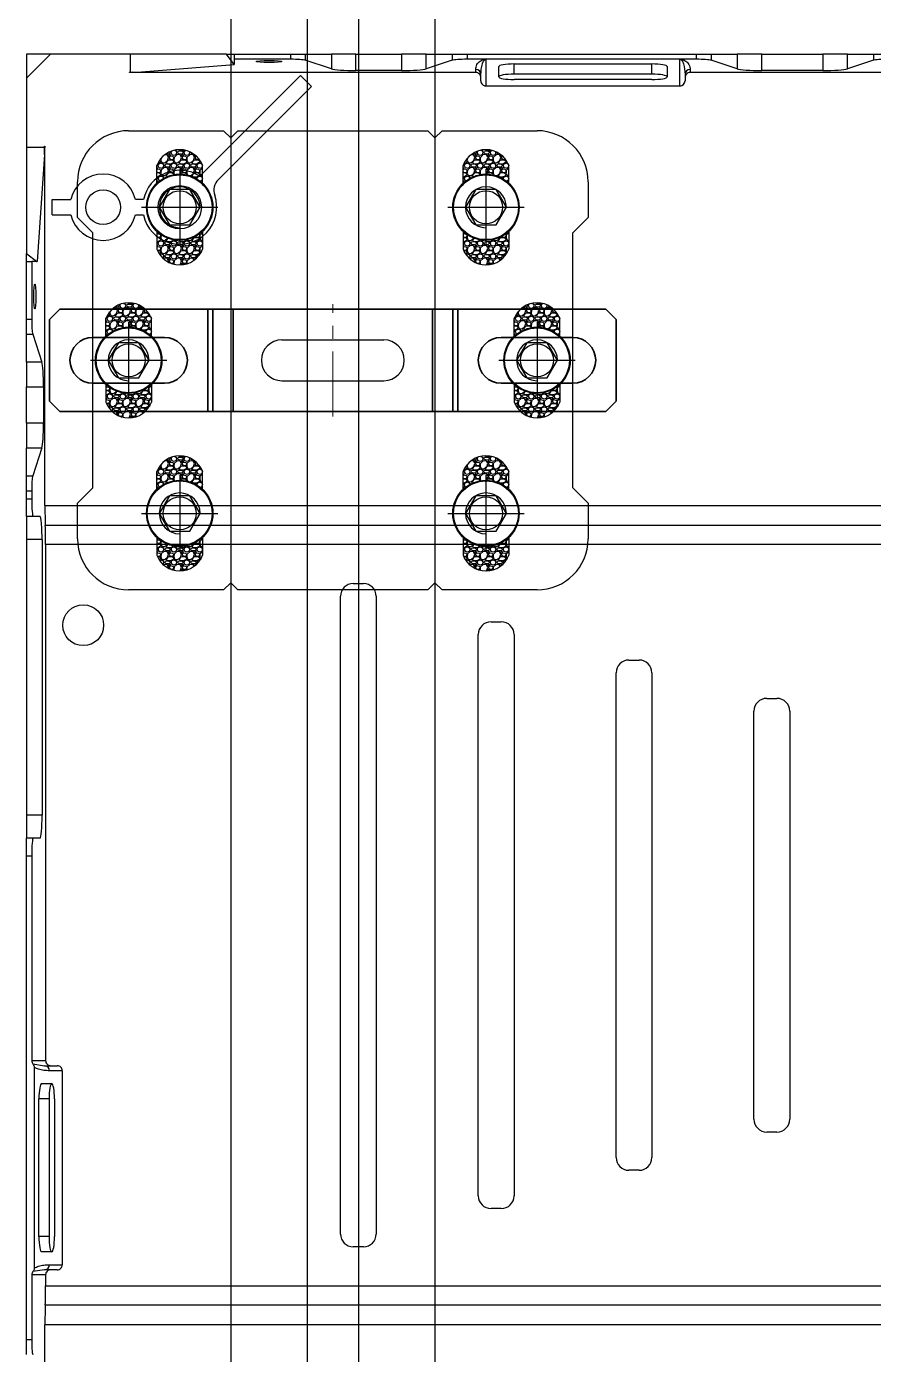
# Model space of a CAD drawing. Header units: millimetres. Extents: x 5415 to 11208, y 1449 to 3485.
# Drawn here: x 8500.4 to 8666.3, y 2812.9 to 3073.1 of the extents above; entities that cross this region are included whole.
import ezdxf

# ---------------------------------------------------------------- set-up
doc = ezdxf.new("R2010")
doc.units = ezdxf.units.MM
doc.linetypes.add('CENTER', pattern=[50.8, 31.75, -6.35, 6.35, -6.35])
doc.linetypes.add('CENTERX2', pattern=[20.32, 12.7, -2.54, 2.54, -2.54])
doc.layers.add('CENTERLINE', color=1, linetype='CENTER')
pattern_1 = [(228.0127875, (-8098.26181, -2486.24897), (-20.3200000016, -22.8599999986), [0.34172144, -33.83048364]), (184.969741, (-8098.49041, -2486.50297), (30.479999988, 2.5400001447), [0.5864047, -58.0540489]), (132.510447, (-8099.07461, -2486.55377), (25.4000000107, -27.9399999902), [0.4134815, -40.9347228]), (267.273689, (-8100.06521, -2487.18877), (2.5400000053, 50.7999999997), [0.5340045, -52.8664374]), (292.8336542, (-8100.09061, -2487.72217), (-12.700000001, 30.4799999996), [0.5236337, -51.83980775]), (357.273689, (-8099.88741, -2488.20477), (-50.7999999997, 2.5400000053), [0.5340045, -52.8664374]), (37.6942405, (-8099.35401, -2488.23017), (-33.0199999985, -25.4000000019), [0.70619366, -69.9131153]), (72.2553284, (-8098.79521, -2487.79837), (17.7800000048, 55.8799999985), [0.6667195, -66.0052566]), (121.4295656, (-8098.59201, -2487.16337), (-20.3200000029, 33.0199999982), [0.535813, -53.0455457]), (175.2363583, (-8098.87141, -2486.70617), (27.9399999996, -2.5400000044), [0.6117133, -29.97393695]), (222.3974378, (-8099.48101, -2486.65537), (-30.479999999, -27.9400000011), [0.7910779, -78.3167725]), (138.8140748, (-8097.55061, -2487.21417), (-17.779999999, 15.240000001), [0.27000454, -26.7305658]), (171.4692344, (-8097.75381, -2487.03637), (33.0200000009, -5.0799999942), [0.513682, -50.854639]), (225, (-8098.2618, -2486.9602), (-4e-16, -2.54), [0.35920934, -3.2328931]), (203.1985905, (-8098.4396, -2486.65537), (12.7, 5.079999999), [0.1934413, -19.1506224]), (291.8014095, (-8098.6174, -2486.73157), (-2.54, 7.62), [0.2735656, -13.404753]), (30.9637565, (-8098.5158, -2486.98557), (7.62, 5.08), [0.44431966, -14.36629815]), (161.565051, (-8098.1348, -2486.757), (5.08, -2.54), [0.32128714, -7.7108981]), (16.3895403, (-8100.09061, -2486.73157), (25.4, 7.62), [0.450088, -44.5588267]), (70.346176, (-8099.65881, -2486.60457), (-10.160000001, -27.9399999997), [0.37759894, -37.3822157]), (293.1985905, (-8098.1348, -2486.24897), (-5.079999999, 12.7), [0.3868801, -18.9571836]), (343.6104597, (-8097.98241, -2486.60457), (-25.4000000005, 7.6199999982), [0.450088, -44.5588267]), (339.4439548, (-8100.0906, -2488.30637), (-12.7, 5.08), [0.4340352, -21.2677343]), (294.7751406, (-8099.68421, -2488.45877), (-12.700000015, 27.939999993), [0.3636721, -36.0035934]), (66.8014095, (-8098.1094, -2488.78897), (5.079999999, 12.7), [0.3868801, -18.9571836]), (17.3540246, (-8097.95701, -2488.43337), (-33.0199999993, -10.160000002), [0.42578274, -42.152376]), (69.4439548, (-8099.354, -2488.78897), (-5.08, -12.7), [0.2170176, -21.4847519]), (101.3099325, (-8098.2618, -2488.78897), (-2.54, 10.16), [0.1295146, -12.821995]), (165.9637565, (-8098.2872, -2488.662), (7.62, -2.54), [0.5236337, -9.9490546]), (186.009006, (-8098.79521, -2488.53497), (25.3999999999, 2.5400000013), [0.485267, -48.0413649]), (303.690068, (-8098.5158, -2487.2142), (-2.54, 5.08), [0.3663239, -8.79177636]), (353.1572266, (-8098.31261, -2487.51897), (43.1800000003, -5.0799999977), [0.63955676, -63.3160091]), (60.945396, (-8097.67761, -2487.59517), (-10.16, -17.78), [0.26150824, -25.8893923]), (90, (-8097.5506, -2487.3666), (-2.54, 2.54), [0.1524, -2.3876]), (120.2564372, (-8098.84601, -2488.45877), (10.1599999988, -17.7800000007), [0.35286696, -34.9339408]), (48.0127875, (-8099.02381, -2488.15397), (20.3200000017, 22.8599999985), [0.6834429, -33.4887622]), (0, (-8098.5666, -2487.646), (2.54, 2.54), [0.6604, -1.8796]), (325.3048465, (-8097.90621, -2487.64597), (25.4000000096, -17.7799999863), [0.40160956, -39.7593167]), (254.054604, (-8097.576, -2487.87457), (-2.54, -10.16), [0.3698291, -18.12165004]), (207.6459754, (-8097.67761, -2488.23017), (-48.2600000018, -25.3999999966), [0.6021451, -59.6124644]), (175.4260787, (-8098.21101, -2488.50957), (-33.02, 2.54), [0.63702946, -63.06584646])]
pattern_2 = [(228.0127875, (-8108.26181, -2516.24897), (-20.3200000016, -22.8599999986), [0.34172144, -33.83048364]), (184.969741, (-8108.49041, -2516.50297), (30.479999988, 2.5400001447), [0.5864047, -58.0540489]), (132.510447, (-8109.07461, -2516.55377), (25.4000000107, -27.9399999902), [0.4134815, -40.9347228]), (267.273689, (-8110.06521, -2517.18877), (2.5400000053, 50.7999999997), [0.5340045, -52.8664374]), (292.8336542, (-8110.09061, -2517.72217), (-12.700000001, 30.4799999996), [0.5236337, -51.83980775]), (357.273689, (-8109.88741, -2518.20477), (-50.7999999997, 2.5400000053), [0.5340045, -52.8664374]), (37.6942405, (-8109.35401, -2518.23017), (-33.0199999985, -25.4000000019), [0.70619366, -69.9131153]), (72.2553284, (-8108.79521, -2517.79837), (17.7800000048, 55.8799999985), [0.6667195, -66.0052566]), (121.4295656, (-8108.59201, -2517.16337), (-20.3200000029, 33.0199999982), [0.535813, -53.0455457]), (175.2363583, (-8108.87141, -2516.70617), (27.9399999996, -2.5400000044), [0.6117133, -29.97393695]), (222.3974378, (-8109.48101, -2516.65537), (-30.479999999, -27.9400000011), [0.7910779, -78.3167725]), (138.8140748, (-8107.55061, -2517.21417), (-17.779999999, 15.240000001), [0.27000454, -26.7305658]), (171.4692344, (-8107.75381, -2517.03637), (33.0200000009, -5.0799999942), [0.513682, -50.854639]), (225, (-8108.2618, -2516.9602), (-4e-16, -2.54), [0.35920934, -3.2328931]), (203.1985905, (-8108.4396, -2516.65537), (12.7, 5.079999999), [0.1934413, -19.1506224]), (291.8014095, (-8108.6174, -2516.73157), (-2.54, 7.62), [0.2735656, -13.404753]), (30.9637565, (-8108.5158, -2516.98557), (7.62, 5.08), [0.44431966, -14.36629815]), (161.565051, (-8108.1348, -2516.757), (5.08, -2.54), [0.32128714, -7.7108981]), (16.3895403, (-8110.09061, -2516.73157), (25.4, 7.62), [0.450088, -44.5588267]), (70.346176, (-8109.65881, -2516.60457), (-10.160000001, -27.9399999997), [0.37759894, -37.3822157]), (293.1985905, (-8108.1348, -2516.24897), (-5.079999999, 12.7), [0.3868801, -18.9571836]), (343.6104597, (-8107.98241, -2516.60457), (-25.4000000005, 7.6199999982), [0.450088, -44.5588267]), (339.4439548, (-8110.0906, -2518.30637), (-12.7, 5.08), [0.4340352, -21.2677343]), (294.7751406, (-8109.68421, -2518.45877), (-12.700000015, 27.939999993), [0.3636721, -36.0035934]), (66.8014095, (-8108.1094, -2518.78897), (5.079999999, 12.7), [0.3868801, -18.9571836]), (17.3540246, (-8107.95701, -2518.43337), (-33.0199999993, -10.160000002), [0.42578274, -42.152376]), (69.4439548, (-8109.354, -2518.78897), (-5.08, -12.7), [0.2170176, -21.4847519]), (101.3099325, (-8108.2618, -2518.78897), (-2.54, 10.16), [0.1295146, -12.821995]), (165.9637565, (-8108.2872, -2518.662), (7.62, -2.54), [0.5236337, -9.9490546]), (186.009006, (-8108.79521, -2518.53497), (25.3999999999, 2.5400000013), [0.485267, -48.0413649]), (303.690068, (-8108.5158, -2517.2142), (-2.54, 5.08), [0.3663239, -8.79177636]), (353.1572266, (-8108.31261, -2517.51897), (43.1800000003, -5.0799999977), [0.63955676, -63.3160091]), (60.945396, (-8107.67761, -2517.59517), (-10.16, -17.78), [0.26150824, -25.8893923]), (90, (-8107.5506, -2517.3666), (-2.54, 2.54), [0.1524, -2.3876]), (120.2564372, (-8108.84601, -2518.45877), (10.1599999988, -17.7800000007), [0.35286696, -34.9339408]), (48.0127875, (-8109.02381, -2518.15397), (20.3200000017, 22.8599999985), [0.6834429, -33.4887622]), (0, (-8108.5666, -2517.646), (2.54, 2.54), [0.6604, -1.8796]), (325.3048465, (-8107.90621, -2517.64597), (25.4000000096, -17.7799999863), [0.40160956, -39.7593167]), (254.054604, (-8107.576, -2517.87457), (-2.54, -10.16), [0.3698291, -18.12165004]), (207.6459754, (-8107.67761, -2518.23017), (-48.2600000018, -25.3999999966), [0.6021451, -59.6124644]), (175.4260787, (-8108.21101, -2518.50957), (-33.02, 2.54), [0.63702946, -63.06584646])]
pattern_3 = [(228.0127875, (-8098.26181, -2546.24897), (-20.3200000016, -22.8599999986), [0.34172144, -33.83048364]), (184.969741, (-8098.49041, -2546.50297), (30.479999988, 2.5400001447), [0.5864047, -58.0540489]), (132.510447, (-8099.07461, -2546.55377), (25.4000000107, -27.9399999902), [0.4134815, -40.9347228]), (267.273689, (-8100.06521, -2547.18877), (2.5400000053, 50.7999999997), [0.5340045, -52.8664374]), (292.8336542, (-8100.09061, -2547.72217), (-12.700000001, 30.4799999996), [0.5236337, -51.83980775]), (357.273689, (-8099.88741, -2548.20477), (-50.7999999997, 2.5400000053), [0.5340045, -52.8664374]), (37.6942405, (-8099.35401, -2548.23017), (-33.0199999985, -25.4000000019), [0.70619366, -69.9131153]), (72.2553284, (-8098.79521, -2547.79837), (17.7800000048, 55.8799999985), [0.6667195, -66.0052566]), (121.4295656, (-8098.59201, -2547.16337), (-20.3200000029, 33.0199999982), [0.535813, -53.0455457]), (175.2363583, (-8098.87141, -2546.70617), (27.9399999996, -2.5400000044), [0.6117133, -29.97393695]), (222.3974378, (-8099.48101, -2546.65537), (-30.479999999, -27.9400000011), [0.7910779, -78.3167725]), (138.8140748, (-8097.55061, -2547.21417), (-17.779999999, 15.240000001), [0.27000454, -26.7305658]), (171.4692344, (-8097.75381, -2547.03637), (33.0200000009, -5.0799999942), [0.513682, -50.854639]), (225, (-8098.2618, -2546.9602), (-4e-16, -2.54), [0.35920934, -3.2328931]), (203.1985905, (-8098.4396, -2546.65537), (12.7, 5.079999999), [0.1934413, -19.1506224]), (291.8014095, (-8098.6174, -2546.73157), (-2.54, 7.62), [0.2735656, -13.404753]), (30.9637565, (-8098.5158, -2546.98557), (7.62, 5.08), [0.44431966, -14.36629815]), (161.565051, (-8098.1348, -2546.757), (5.08, -2.54), [0.32128714, -7.7108981]), (16.3895403, (-8100.09061, -2546.73157), (25.4, 7.62), [0.450088, -44.5588267]), (70.346176, (-8099.65881, -2546.60457), (-10.160000001, -27.9399999997), [0.37759894, -37.3822157]), (293.1985905, (-8098.1348, -2546.24897), (-5.079999999, 12.7), [0.3868801, -18.9571836]), (343.6104597, (-8097.98241, -2546.60457), (-25.4000000005, 7.6199999982), [0.450088, -44.5588267]), (339.4439548, (-8100.0906, -2548.30637), (-12.7, 5.08), [0.4340352, -21.2677343]), (294.7751406, (-8099.68421, -2548.45877), (-12.700000015, 27.939999993), [0.3636721, -36.0035934]), (66.8014095, (-8098.1094, -2548.78897), (5.079999999, 12.7), [0.3868801, -18.9571836]), (17.3540246, (-8097.95701, -2548.43337), (-33.0199999993, -10.160000002), [0.42578274, -42.152376]), (69.4439548, (-8099.354, -2548.78897), (-5.08, -12.7), [0.2170176, -21.4847519]), (101.3099325, (-8098.2618, -2548.78897), (-2.54, 10.16), [0.1295146, -12.821995]), (165.9637565, (-8098.2872, -2548.662), (7.62, -2.54), [0.5236337, -9.9490546]), (186.009006, (-8098.79521, -2548.53497), (25.3999999999, 2.5400000013), [0.485267, -48.0413649]), (303.690068, (-8098.5158, -2547.2142), (-2.54, 5.08), [0.3663239, -8.79177636]), (353.1572266, (-8098.31261, -2547.51897), (43.1800000003, -5.0799999977), [0.63955676, -63.3160091]), (60.945396, (-8097.67761, -2547.59517), (-10.16, -17.78), [0.26150824, -25.8893923]), (90, (-8097.5506, -2547.3666), (-2.54, 2.54), [0.1524, -2.3876]), (120.2564372, (-8098.84601, -2548.45877), (10.1599999988, -17.7800000007), [0.35286696, -34.9339408]), (48.0127875, (-8099.02381, -2548.15397), (20.3200000017, 22.8599999985), [0.6834429, -33.4887622]), (0, (-8098.5666, -2547.646), (2.54, 2.54), [0.6604, -1.8796]), (325.3048465, (-8097.90621, -2547.64597), (25.4000000096, -17.7799999863), [0.40160956, -39.7593167]), (254.054604, (-8097.576, -2547.87457), (-2.54, -10.16), [0.3698291, -18.12165004]), (207.6459754, (-8097.67761, -2548.23017), (-48.2600000018, -25.3999999966), [0.6021451, -59.6124644]), (175.4260787, (-8098.21101, -2548.50957), (-33.02, 2.54), [0.63702946, -63.06584646])]
pattern_4 = [(228.0127875, (-8038.26181, -2546.24897), (-20.3200000016, -22.8599999986), [0.34172144, -33.83048364]), (184.969741, (-8038.49041, -2546.50297), (30.479999988, 2.5400001447), [0.5864047, -58.0540489]), (132.510447, (-8039.07461, -2546.55377), (25.4000000107, -27.9399999902), [0.4134815, -40.9347228]), (267.273689, (-8040.06521, -2547.18877), (2.5400000053, 50.7999999997), [0.5340045, -52.8664374]), (292.8336542, (-8040.09061, -2547.72217), (-12.700000001, 30.4799999996), [0.5236337, -51.83980775]), (357.273689, (-8039.88741, -2548.20477), (-50.7999999997, 2.5400000053), [0.5340045, -52.8664374]), (37.6942405, (-8039.35401, -2548.23017), (-33.0199999985, -25.4000000019), [0.70619366, -69.9131153]), (72.2553284, (-8038.79521, -2547.79837), (17.7800000048, 55.8799999985), [0.6667195, -66.0052566]), (121.4295656, (-8038.59201, -2547.16337), (-20.3200000029, 33.0199999982), [0.535813, -53.0455457]), (175.2363583, (-8038.87141, -2546.70617), (27.9399999996, -2.5400000044), [0.6117133, -29.97393695]), (222.3974378, (-8039.48101, -2546.65537), (-30.479999999, -27.9400000011), [0.7910779, -78.3167725]), (138.8140748, (-8037.55061, -2547.21417), (-17.779999999, 15.240000001), [0.27000454, -26.7305658]), (171.4692344, (-8037.75381, -2547.03637), (33.0200000009, -5.0799999942), [0.513682, -50.854639]), (225, (-8038.2618, -2546.9602), (-4e-16, -2.54), [0.35920934, -3.2328931]), (203.1985905, (-8038.4396, -2546.65537), (12.7, 5.079999999), [0.1934413, -19.1506224]), (291.8014095, (-8038.6174, -2546.73157), (-2.54, 7.62), [0.2735656, -13.404753]), (30.9637565, (-8038.5158, -2546.98557), (7.62, 5.08), [0.44431966, -14.36629815]), (161.565051, (-8038.1348, -2546.757), (5.08, -2.54), [0.32128714, -7.7108981]), (16.3895403, (-8040.09061, -2546.73157), (25.4, 7.62), [0.450088, -44.5588267]), (70.346176, (-8039.65881, -2546.60457), (-10.160000001, -27.9399999997), [0.37759894, -37.3822157]), (293.1985905, (-8038.1348, -2546.24897), (-5.079999999, 12.7), [0.3868801, -18.9571836]), (343.6104597, (-8037.98241, -2546.60457), (-25.4000000005, 7.6199999982), [0.450088, -44.5588267]), (339.4439548, (-8040.0906, -2548.30637), (-12.7, 5.08), [0.4340352, -21.2677343]), (294.7751406, (-8039.68421, -2548.45877), (-12.700000015, 27.939999993), [0.3636721, -36.0035934]), (66.8014095, (-8038.1094, -2548.78897), (5.079999999, 12.7), [0.3868801, -18.9571836]), (17.3540246, (-8037.95701, -2548.43337), (-33.0199999993, -10.160000002), [0.42578274, -42.152376]), (69.4439548, (-8039.354, -2548.78897), (-5.08, -12.7), [0.2170176, -21.4847519]), (101.3099325, (-8038.2618, -2548.78897), (-2.54, 10.16), [0.1295146, -12.821995]), (165.9637565, (-8038.2872, -2548.662), (7.62, -2.54), [0.5236337, -9.9490546]), (186.009006, (-8038.79521, -2548.53497), (25.3999999999, 2.5400000013), [0.485267, -48.0413649]), (303.690068, (-8038.5158, -2547.2142), (-2.54, 5.08), [0.3663239, -8.79177636]), (353.1572266, (-8038.31261, -2547.51897), (43.1800000003, -5.0799999977), [0.63955676, -63.3160091]), (60.945396, (-8037.67761, -2547.59517), (-10.16, -17.78), [0.26150824, -25.8893923]), (90, (-8037.5506, -2547.3666), (-2.54, 2.54), [0.1524, -2.3876]), (120.2564372, (-8038.84601, -2548.45877), (10.1599999988, -17.7800000007), [0.35286696, -34.9339408]), (48.0127875, (-8039.02381, -2548.15397), (20.3200000017, 22.8599999985), [0.6834429, -33.4887622]), (0, (-8038.5666, -2547.646), (2.54, 2.54), [0.6604, -1.8796]), (325.3048465, (-8037.90621, -2547.64597), (25.4000000096, -17.7799999863), [0.40160956, -39.7593167]), (254.054604, (-8037.576, -2547.87457), (-2.54, -10.16), [0.3698291, -18.12165004]), (207.6459754, (-8037.67761, -2548.23017), (-48.2600000018, -25.3999999966), [0.6021451, -59.6124644]), (175.4260787, (-8038.21101, -2548.50957), (-33.02, 2.54), [0.63702946, -63.06584646])]
pattern_5 = [(228.0127875, (-8028.26181, -2516.24897), (-20.3200000016, -22.8599999986), [0.34172144, -33.83048364]), (184.969741, (-8028.49041, -2516.50297), (30.479999988, 2.5400001447), [0.5864047, -58.0540489]), (132.510447, (-8029.07461, -2516.55377), (25.4000000107, -27.9399999902), [0.4134815, -40.9347228]), (267.273689, (-8030.06521, -2517.18877), (2.5400000053, 50.7999999997), [0.5340045, -52.8664374]), (292.8336542, (-8030.09061, -2517.72217), (-12.700000001, 30.4799999996), [0.5236337, -51.83980775]), (357.273689, (-8029.88741, -2518.20477), (-50.7999999997, 2.5400000053), [0.5340045, -52.8664374]), (37.6942405, (-8029.35401, -2518.23017), (-33.0199999985, -25.4000000019), [0.70619366, -69.9131153]), (72.2553284, (-8028.79521, -2517.79837), (17.7800000048, 55.8799999985), [0.6667195, -66.0052566]), (121.4295656, (-8028.59201, -2517.16337), (-20.3200000029, 33.0199999982), [0.535813, -53.0455457]), (175.2363583, (-8028.87141, -2516.70617), (27.9399999996, -2.5400000044), [0.6117133, -29.97393695]), (222.3974378, (-8029.48101, -2516.65537), (-30.479999999, -27.9400000011), [0.7910779, -78.3167725]), (138.8140748, (-8027.55061, -2517.21417), (-17.779999999, 15.240000001), [0.27000454, -26.7305658]), (171.4692344, (-8027.75381, -2517.03637), (33.0200000009, -5.0799999942), [0.513682, -50.854639]), (225, (-8028.2618, -2516.9602), (-4e-16, -2.54), [0.35920934, -3.2328931]), (203.1985905, (-8028.4396, -2516.65537), (12.7, 5.079999999), [0.1934413, -19.1506224]), (291.8014095, (-8028.6174, -2516.73157), (-2.54, 7.62), [0.2735656, -13.404753]), (30.9637565, (-8028.5158, -2516.98557), (7.62, 5.08), [0.44431966, -14.36629815]), (161.565051, (-8028.1348, -2516.757), (5.08, -2.54), [0.32128714, -7.7108981]), (16.3895403, (-8030.09061, -2516.73157), (25.4, 7.62), [0.450088, -44.5588267]), (70.346176, (-8029.65881, -2516.60457), (-10.160000001, -27.9399999997), [0.37759894, -37.3822157]), (293.1985905, (-8028.1348, -2516.24897), (-5.079999999, 12.7), [0.3868801, -18.9571836]), (343.6104597, (-8027.98241, -2516.60457), (-25.4000000005, 7.6199999982), [0.450088, -44.5588267]), (339.4439548, (-8030.0906, -2518.30637), (-12.7, 5.08), [0.4340352, -21.2677343]), (294.7751406, (-8029.68421, -2518.45877), (-12.700000015, 27.939999993), [0.3636721, -36.0035934]), (66.8014095, (-8028.1094, -2518.78897), (5.079999999, 12.7), [0.3868801, -18.9571836]), (17.3540246, (-8027.95701, -2518.43337), (-33.0199999993, -10.160000002), [0.42578274, -42.152376]), (69.4439548, (-8029.354, -2518.78897), (-5.08, -12.7), [0.2170176, -21.4847519]), (101.3099325, (-8028.2618, -2518.78897), (-2.54, 10.16), [0.1295146, -12.821995]), (165.9637565, (-8028.2872, -2518.662), (7.62, -2.54), [0.5236337, -9.9490546]), (186.009006, (-8028.79521, -2518.53497), (25.3999999999, 2.5400000013), [0.485267, -48.0413649]), (303.690068, (-8028.5158, -2517.2142), (-2.54, 5.08), [0.3663239, -8.79177636]), (353.1572266, (-8028.31261, -2517.51897), (43.1800000003, -5.0799999977), [0.63955676, -63.3160091]), (60.945396, (-8027.67761, -2517.59517), (-10.16, -17.78), [0.26150824, -25.8893923]), (90, (-8027.5506, -2517.3666), (-2.54, 2.54), [0.1524, -2.3876]), (120.2564372, (-8028.84601, -2518.45877), (10.1599999988, -17.7800000007), [0.35286696, -34.9339408]), (48.0127875, (-8029.02381, -2518.15397), (20.3200000017, 22.8599999985), [0.6834429, -33.4887622]), (0, (-8028.5666, -2517.646), (2.54, 2.54), [0.6604, -1.8796]), (325.3048465, (-8027.90621, -2517.64597), (25.4000000096, -17.7799999863), [0.40160956, -39.7593167]), (254.054604, (-8027.576, -2517.87457), (-2.54, -10.16), [0.3698291, -18.12165004]), (207.6459754, (-8027.67761, -2518.23017), (-48.2600000018, -25.3999999966), [0.6021451, -59.6124644]), (175.4260787, (-8028.21101, -2518.50957), (-33.02, 2.54), [0.63702946, -63.06584646])]
pattern_6 = [(228.0127875, (-8038.26181, -2486.24897), (-20.3200000016, -22.8599999986), [0.34172144, -33.83048364]), (184.969741, (-8038.49041, -2486.50297), (30.479999988, 2.5400001447), [0.5864047, -58.0540489]), (132.510447, (-8039.07461, -2486.55377), (25.4000000107, -27.9399999902), [0.4134815, -40.9347228]), (267.273689, (-8040.06521, -2487.18877), (2.5400000053, 50.7999999997), [0.5340045, -52.8664374]), (292.8336542, (-8040.09061, -2487.72217), (-12.700000001, 30.4799999996), [0.5236337, -51.83980775]), (357.273689, (-8039.88741, -2488.20477), (-50.7999999997, 2.5400000053), [0.5340045, -52.8664374]), (37.6942405, (-8039.35401, -2488.23017), (-33.0199999985, -25.4000000019), [0.70619366, -69.9131153]), (72.2553284, (-8038.79521, -2487.79837), (17.7800000048, 55.8799999985), [0.6667195, -66.0052566]), (121.4295656, (-8038.59201, -2487.16337), (-20.3200000029, 33.0199999982), [0.535813, -53.0455457]), (175.2363583, (-8038.87141, -2486.70617), (27.9399999996, -2.5400000044), [0.6117133, -29.97393695]), (222.3974378, (-8039.48101, -2486.65537), (-30.479999999, -27.9400000011), [0.7910779, -78.3167725]), (138.8140748, (-8037.55061, -2487.21417), (-17.779999999, 15.240000001), [0.27000454, -26.7305658]), (171.4692344, (-8037.75381, -2487.03637), (33.0200000009, -5.0799999942), [0.513682, -50.854639]), (225, (-8038.2618, -2486.9602), (-4e-16, -2.54), [0.35920934, -3.2328931]), (203.1985905, (-8038.4396, -2486.65537), (12.7, 5.079999999), [0.1934413, -19.1506224]), (291.8014095, (-8038.6174, -2486.73157), (-2.54, 7.62), [0.2735656, -13.404753]), (30.9637565, (-8038.5158, -2486.98557), (7.62, 5.08), [0.44431966, -14.36629815]), (161.565051, (-8038.1348, -2486.757), (5.08, -2.54), [0.32128714, -7.7108981]), (16.3895403, (-8040.09061, -2486.73157), (25.4, 7.62), [0.450088, -44.5588267]), (70.346176, (-8039.65881, -2486.60457), (-10.160000001, -27.9399999997), [0.37759894, -37.3822157]), (293.1985905, (-8038.1348, -2486.24897), (-5.079999999, 12.7), [0.3868801, -18.9571836]), (343.6104597, (-8037.98241, -2486.60457), (-25.4000000005, 7.6199999982), [0.450088, -44.5588267]), (339.4439548, (-8040.0906, -2488.30637), (-12.7, 5.08), [0.4340352, -21.2677343]), (294.7751406, (-8039.68421, -2488.45877), (-12.700000015, 27.939999993), [0.3636721, -36.0035934]), (66.8014095, (-8038.1094, -2488.78897), (5.079999999, 12.7), [0.3868801, -18.9571836]), (17.3540246, (-8037.95701, -2488.43337), (-33.0199999993, -10.160000002), [0.42578274, -42.152376]), (69.4439548, (-8039.354, -2488.78897), (-5.08, -12.7), [0.2170176, -21.4847519]), (101.3099325, (-8038.2618, -2488.78897), (-2.54, 10.16), [0.1295146, -12.821995]), (165.9637565, (-8038.2872, -2488.662), (7.62, -2.54), [0.5236337, -9.9490546]), (186.009006, (-8038.79521, -2488.53497), (25.3999999999, 2.5400000013), [0.485267, -48.0413649]), (303.690068, (-8038.5158, -2487.2142), (-2.54, 5.08), [0.3663239, -8.79177636]), (353.1572266, (-8038.31261, -2487.51897), (43.1800000003, -5.0799999977), [0.63955676, -63.3160091]), (60.945396, (-8037.67761, -2487.59517), (-10.16, -17.78), [0.26150824, -25.8893923]), (90, (-8037.5506, -2487.3666), (-2.54, 2.54), [0.1524, -2.3876]), (120.2564372, (-8038.84601, -2488.45877), (10.1599999988, -17.7800000007), [0.35286696, -34.9339408]), (48.0127875, (-8039.02381, -2488.15397), (20.3200000017, 22.8599999985), [0.6834429, -33.4887622]), (0, (-8038.5666, -2487.646), (2.54, 2.54), [0.6604, -1.8796]), (325.3048465, (-8037.90621, -2487.64597), (25.4000000096, -17.7799999863), [0.40160956, -39.7593167]), (254.054604, (-8037.576, -2487.87457), (-2.54, -10.16), [0.3698291, -18.12165004]), (207.6459754, (-8037.67761, -2488.23017), (-48.2600000018, -25.3999999966), [0.6021451, -59.6124644]), (175.4260787, (-8038.21101, -2488.50957), (-33.02, 2.54), [0.63702946, -63.06584646])]

# ---------------------------------------------------------------- blocks, each defined once
blk = doc.blocks.new('A$C67882ec4')
at = {"true_color": 0x939598}
h = blk.add_hatch(dxfattribs=at)
h.set_pattern_fill('GRAVEL', color=252, scale=0.1)
h.set_pattern_definition(pattern_1)
h.paths.add_polyline_path([(24.49, 79.49), (24.49, 83.2, 0.684471), (15.51, 83.2), (15.51, 79.49, -0.414214)])
h = blk.add_hatch(dxfattribs=at)
h.set_pattern_fill('GRAVEL', color=252, scale=0.1)
h.set_pattern_definition(pattern_6)
h.paths.add_polyline_path([(84.49, 79.49), (84.49, 83.2, 0.684471), (75.51, 83.2), (75.51, 79.49, -0.414214)])
h = blk.add_hatch(dxfattribs=at)
h.set_pattern_fill('GRAVEL', color=252, scale=0.1)
h.set_pattern_definition(pattern_1)
h.paths.add_polyline_path([(24.49, 70.51), (24.49, 66.8, -0.684471), (15.51, 66.8), (15.51, 70.51, 0.414214)])
h = blk.add_hatch(dxfattribs=at)
h.set_pattern_fill('GRAVEL', color=252, scale=0.1)
h.set_pattern_definition(pattern_6)
h.paths.add_polyline_path([(84.49, 70.51), (84.49, 66.8, -0.684471), (75.51, 66.8), (75.51, 70.51, 0.414214)])
h = blk.add_hatch(dxfattribs=at)
h.set_pattern_fill('GRAVEL', color=252, scale=0.1)
h.set_pattern_definition(pattern_2)
h.paths.add_polyline_path([(14.49, 49.49), (14.49, 53.2, 0.684471), (5.51, 53.2), (5.51, 49.49, -0.414214)])
h = blk.add_hatch(dxfattribs=at)
h.set_pattern_fill('GRAVEL', color=252, scale=0.1)
h.set_pattern_definition(pattern_5)
h.paths.add_polyline_path([(94.49, 49.49), (94.49, 53.2, 0.684471), (85.51, 53.2), (85.51, 49.49, -0.414214)])
h = blk.add_hatch(dxfattribs=at)
h.set_pattern_fill('GRAVEL', color=252, scale=0.1)
h.set_pattern_definition(pattern_2)
h.paths.add_polyline_path([(14.49, 40.51), (14.49, 36.8, -0.684471), (5.51, 36.8), (5.51, 40.51, 0.414214)])
h = blk.add_hatch(dxfattribs=at)
h.set_pattern_fill('GRAVEL', color=252, scale=0.1)
h.set_pattern_definition(pattern_5)
h.paths.add_polyline_path([(94.49, 40.51), (94.49, 36.8, -0.684471), (85.51, 36.8), (85.51, 40.51, 0.414214)])
h = blk.add_hatch(dxfattribs=at)
h.set_pattern_fill('GRAVEL', color=252, scale=0.1)
h.set_pattern_definition(pattern_3)
h.paths.add_polyline_path([(24.49, 19.49), (24.49, 23.2, 0.684471), (15.51, 23.2), (15.51, 19.49, -0.414214)])
h = blk.add_hatch(dxfattribs=at)
h.set_pattern_fill('GRAVEL', color=252, scale=0.1)
h.set_pattern_definition(pattern_4)
h.paths.add_polyline_path([(84.49, 19.49), (84.49, 23.2, 0.684471), (75.51, 23.2), (75.51, 19.49, -0.414214)])
h = blk.add_hatch(dxfattribs=at)
h.set_pattern_fill('GRAVEL', color=252, scale=0.1)
h.set_pattern_definition(pattern_3)
h.paths.add_polyline_path([(24.49, 10.51), (24.49, 6.8, -0.684471), (15.51, 6.8), (15.51, 10.51, 0.414214)])
h = blk.add_hatch(dxfattribs=at)
h.set_pattern_fill('GRAVEL', color=252, scale=0.1)
h.set_pattern_definition(pattern_4)
h.paths.add_polyline_path([(84.49, 10.51), (84.49, 6.8, -0.684471), (75.51, 6.8), (75.51, 10.51, 0.414214)])
for p, q in [((10, 90), (28.59, 90)), ((28.59, 90), (30, 88.59)), ((30, 88.59), (31.41, 90)), ((31.41, 90), (68.59, 90)), ((68.59, 90), (70, 88.59)), ((70, 88.59), (71.41, 90)), ((71.37, 90), (71.37, 90)), ((71.41, 90), (90, 90)), ((0, 73), (0, 80)), ((100, 80), (100, 73)), ((3, 70), (0, 73)), ((97, 70), (100, 73)), ((3, 20), (3, 70)), ((97, 20), (97, 70)), ((40, 49), (60, 49)), ((40, 41), (60, 41)), ((3, 20), (0, 17)), ((97, 20), (100, 17)), ((0, 10), (0, 17)), ((100, 17), (100, 10)), ((28.59, 0), (10, 0)), ((30, 1.41), (28.59, 0)), ((31.41, 0), (30, 1.41)), ((68.59, 0), (31.41, 0)), ((70, 1.41), (68.59, 0)), ((71.41, 0), (70, 1.41)), ((90, 0), (71.41, 0))]:
    blk.add_line(p, q)
at = {"color": 252, "true_color": 0x939598}
for p, q in [((15.51, 79.49), (15.51, 83.2)), ((24.49, 79.49), (24.49, 83.2)), ((75.51, 79.49), (75.51, 83.2)), ((84.49, 79.49), (84.49, 83.2)), ((15.51, 70.51), (15.51, 66.8)), ((24.49, 70.51), (24.49, 66.8)), ((75.51, 70.51), (75.51, 66.8)), ((84.49, 70.51), (84.49, 66.8)), ((5.51, 49.49), (5.51, 53.2)), ((14.49, 49.49), (14.49, 53.2)), ((85.51, 49.49), (85.51, 53.2)), ((94.49, 49.49), (94.49, 53.2)), ((5.51, 40.51), (5.51, 36.8)), ((14.49, 40.51), (14.49, 36.8)), ((85.51, 40.51), (85.51, 36.8)), ((94.49, 40.51), (94.49, 36.8)), ((15.51, 19.49), (15.51, 23.2)), ((24.49, 19.49), (24.49, 23.2)), ((75.51, 19.49), (75.51, 23.2)), ((84.49, 19.49), (84.49, 23.2)), ((15.51, 10.51), (15.51, 6.8)), ((24.49, 10.51), (24.49, 6.8)), ((75.51, 10.51), (75.51, 6.8)), ((84.49, 10.51), (84.49, 6.8))]:
    blk.add_line(p, q, dxfattribs=at)
at = {"color": 1, "linetype": 'CENTER'}
for p, q in [((20, 82.5), (20, 67.5)), ((80, 82.5), (80, 67.5)), ((12.5, 75), (27.5, 75)), ((72.5, 75), (87.5, 75)), ((10, 52.5), (10, 37.5)), ((90, 52.5), (90, 37.5)), ((2.5, 45), (17.5, 45)), ((82.5, 45), (97.5, 45)), ((20, 22.5), (20, 7.5)), ((80, 22.5), (80, 7.5)), ((12.5, 15), (27.5, 15)), ((72.5, 15), (87.5, 15))]:
    blk.add_line(p, q, dxfattribs=at)
for centre, radius in [((20, 75), 6.35), ((80, 75), 6.35), ((20, 75), 3.25), ((80, 75), 3.25), ((10, 45), 6.35), ((90, 45), 6.35), ((10, 45), 3.25), ((90, 45), 3.25), ((20, 15), 6.35), ((80, 15), 6.35), ((20, 15), 3.25), ((80, 15), 3.25)]:
    blk.add_circle(centre, radius)
for centre, radius, start, end in [((10, 80), 10, 90, 180), ((90, 80), 10, 0, 90), ((40, 45), 4, 90, 270), ((60, 45), 4, 270, 90), ((10, 10), 10, 180, 270), ((90, 10), 10, 270, 0)]:
    blk.add_arc(centre, radius, start, end)
at = {"color": 252, "true_color": 0x939598}
for centre, start, end in [((20, 81.46), 21.219, 158.781), ((80, 81.46), 21.219, 158.781), ((20, 68.54), 201.219, 338.781), ((80, 68.54), 201.219, 338.781), ((10, 51.46), 21.219, 158.781), ((90, 51.46), 21.219, 158.781), ((10, 38.54), 201.219, 338.781), ((90, 38.54), 201.219, 338.781), ((20, 21.46), 21.219, 158.781), ((80, 21.46), 21.219, 158.781), ((20, 8.54), 201.219, 338.781), ((80, 8.54), 201.219, 338.781)]:
    blk.add_arc(centre, 4.82, start, end, dxfattribs=at)
at = {"color": 2}
for centre in [(20, 75), (80, 75), (10, 45), (90, 45), (20, 15), (80, 15)]:
    blk.add_arc(centre, 4, 360, 270, dxfattribs=at)
blk = doc.blocks.new('A$Cde8478a5')
at = {"color": 3, "linetype": 'Continuous', "lineweight": 35}
for p, q in [((0, 19), (2, 21)), ((2, 21), (31, 21)), ((31, 1), (31, 21)), ((31, 21), (32, 21)), ((32, 1), (32, 21)), ((32, 21), (36, 21)), ((36, 1), (36, 21)), ((36, 21), (75, 21)), ((75, 1), (75, 21)), ((75, 21), (79, 21)), ((79, 1), (79, 21)), ((79, 21), (80, 21)), ((80, 1), (80, 21)), ((80, 21), (109, 21)), ((109, 21), (111, 19)), ((0, 3), (0, 19)), ((111, 3), (111, 19)), ((22.5, 15.5), (8.5, 15.5)), ((88.5, 15.5), (102.5, 15.5)), ((8.5, 6.5), (22.5, 6.5)), ((102.5, 6.5), (88.5, 6.5)), ((2, 1), (0, 3)), ((111, 3), (109, 1)), ((2, 1), (31, 1)), ((31, 1), (32, 1)), ((32, 1), (36, 1)), ((36, 1), (75, 1)), ((75, 1), (79, 1)), ((79, 1), (80, 1)), ((80, 1), (109, 1))]:
    blk.add_line(p, q, dxfattribs=at)
for centre, start, end in [((8.5, 11), 90, 270), ((22.5, 11), 270, 90), ((88.5, 11), 90, 270), ((102.5, 11), 270, 90)]:
    blk.add_arc(centre, 4.5, start, end, dxfattribs=at)
at = {"layer": 'CENTERLINE', "color": 3, "linetype": 'CENTERX2', "lineweight": 18}
blk.add_line((55.5, 0), (55.5, 22), dxfattribs=at)
blk = doc.blocks.new('A$C17d2b8c8')
at = {"color": 30, "true_color": 0xf8991e}
blk.add_lwpolyline([(4.5, 9.96), (2.5, 6.5), (4.5, 3.04), (8.5, 3.04), (10.5, 6.5), (8.5, 9.96)], close=True, dxfattribs=at)
blk.add_circle((6.5, 6.5), 6.5, dxfattribs=at)
blk = doc.blocks.new('A$C9e253af8')
for name, p in [('A$C67882ec4', (5.5, 0)), ('A$C17d2b8c8', (19, 68.5)), ('A$C17d2b8c8', (79, 68.5)), ('A$Cde8478a5', (0, 34)), ('A$C17d2b8c8', (9, 38.5)), ('A$C17d2b8c8', (89, 38.5)), ('A$C17d2b8c8', (19, 8.5)), ('A$C17d2b8c8', (79, 8.5))]:
    blk.add_blockref(name, p)

msp = doc.modelspace()

# ---------------------------------------------------------------- linework, layer by layer
for p, q in [((8540.44341, 3171.8495), (8540.44341, 2285.73191)), ((8555.44341, 3171.8495), (8555.44341, 2285.73191)), ((8565.44341, 3171.8495), (8565.44341, 2285.73191)), ((8580.44341, 3171.8495), (8580.44341, 2285.73191))]:
    msp.add_line(p, q)
at = {"color": 7, "linetype": 'Continuous', "lineweight": 25}
for p, q in [((8505.14341, 3067.70951), (8500.44341, 3063.00951)), ((8505.14341, 3067.70951), (8500.44341, 3067.70951)), ((8500.44341, 3067.70951), (8500.44341, 3063.00951)), ((8520.78757, 3067.70951), (8505.14341, 3067.70951)), ((8520.78757, 3064.20951), (8520.78757, 3067.70951)), ((8539.58577, 3067.70951), (8520.78757, 3067.70951)), ((8539.58577, 3067.70951), (8541.09341, 3067.70951)), ((8541.09341, 3065.70951), (8539.58577, 3067.70951)), ((8541.09341, 3067.70951), (8541.09341, 3066.70951)), ((8541.09341, 3067.70951), (8552.14143, 3067.70951)), ((8541.09341, 3066.70951), (8541.09341, 3065.70951)), ((8552.14143, 3066.70951), (8541.09341, 3066.70951)), ((8552.14143, 3067.70951), (8552.14143, 3066.70951)), ((8552.14143, 3067.70951), (8555.0392, 3067.70951)), ((8555.0392, 3067.70951), (8555.0392, 3066.51498)), ((8555.0392, 3067.70951), (8560.14914, 3067.70951)), ((8560.14914, 3064.84652), (8555.0392, 3066.51498)), ((8560.14914, 3067.70951), (8560.14914, 3064.84652)), ((8564.97877, 3067.70951), (8560.14914, 3067.70951)), ((8564.97877, 3064.5223), (8564.97877, 3067.70951)), ((8564.97877, 3067.70951), (8573.90804, 3067.70951)), ((8573.90804, 3067.70951), (8573.90804, 3064.5223)), ((8578.73767, 3067.70951), (8573.90804, 3067.70951)), ((8578.73767, 3064.84652), (8578.73767, 3067.70951)), ((8578.73767, 3067.70951), (8583.84761, 3067.70951)), ((8583.84761, 3066.51498), (8578.73767, 3064.84652)), ((8583.84761, 3067.70951), (8583.84761, 3066.51498)), ((8583.84761, 3067.70951), (8586.74539, 3067.70951)), ((8586.74539, 3067.70951), (8586.74539, 3066.70951)), ((8586.74539, 3067.70951), (8631.64143, 3067.70951)), ((8590.32009, 3066.70951), (8586.74539, 3066.70951)), ((8628.56672, 3066.70951), (8590.32009, 3066.70951)), ((8590.44341, 3066.70193), (8590.44341, 3061.4726)), ((8628.44341, 3061.4726), (8628.44341, 3066.70193)), ((8631.64143, 3066.70951), (8628.56672, 3066.70951)), ((8631.64143, 3067.70951), (8631.64143, 3066.70951)), ((8631.64143, 3067.70951), (8634.5392, 3067.70951)), ((8634.5392, 3067.70951), (8634.5392, 3066.51498)), ((8634.5392, 3067.70951), (8639.64914, 3067.70951)), ((8639.64914, 3064.84652), (8634.5392, 3066.51498)), ((8639.64914, 3067.70951), (8639.64914, 3064.84652)), ((8644.47877, 3067.70951), (8639.64914, 3067.70951)), ((8644.47877, 3064.5223), (8644.47877, 3067.70951)), ((8644.47877, 3067.70951), (8656.40804, 3067.70951)), ((8656.40804, 3067.70951), (8656.40804, 3064.5223)), ((8661.23767, 3067.70951), (8656.40804, 3067.70951)), ((8661.23767, 3064.84652), (8661.23767, 3067.70951)), ((8661.23767, 3067.70951), (8666.34761, 3067.70951)), ((8666.34761, 3066.51498), (8661.23767, 3064.84652)), ((8666.34761, 3067.70951), (8666.34761, 3066.51498)), ((8666.34761, 3067.70951), (8669.24539, 3067.70951)), ((8520.78757, 3064.20951), (8520.61661, 3064.20951)), ((8520.61661, 3064.1111), (8520.61661, 3064.20951)), ((8521.26606, 3064.20951), (8520.61661, 3064.1111)), ((8588.44341, 3064.1111), (8520.61661, 3064.1111)), ((8520.78757, 3064.20951), (8522.07805, 3064.20951)), ((8522.07805, 3064.20951), (8541.09341, 3065.65965)), ((8534.39835, 3043.78577), (8554.13148, 3063.51891)), ((8541.09341, 3065.65965), (8541.09341, 3065.70951)), ((8554.13148, 3063.51891), (8556.2528, 3061.39759)), ((8573.90804, 3064.5223), (8564.97877, 3064.5223)), ((8588.44341, 3064.1111), (8588.44341, 3064.71332)), ((8589.44341, 3063.10728), (8589.44341, 3063.71712)), ((8592.94341, 3063.26686), (8592.94341, 3065.27144)), ((8595.94341, 3065.79438), (8622.94341, 3065.79438)), ((8595.94341, 3063.79438), (8595.94341, 3065.79438)), ((8622.94341, 3063.79438), (8595.94341, 3063.79438)), ((8622.94341, 3063.79438), (8622.94341, 3065.79438)), ((8625.94341, 3065.27144), (8625.94341, 3063.26686)), ((8629.44341, 3063.71712), (8629.44341, 3063.10728)), ((8630.44341, 3064.71332), (8630.44341, 3064.1111)), ((8970.94341, 3064.1111), (8630.44341, 3064.1111)), ((8656.40804, 3064.5223), (8644.47877, 3064.5223)), ((8500.44341, 3063.00951), (8500.44341, 3049.46375)), ((8538.01608, 3043.16086), (8556.2528, 3061.39759)), ((8589.44341, 3062.48803), (8589.44341, 3063.10728)), ((8628.44341, 3061.4726), (8590.44341, 3061.4726)), ((8622.94341, 3062.74393), (8595.94341, 3062.74393)), ((8629.44341, 3063.10728), (8629.44341, 3062.48803)), ((8500.44341, 3049.46375), (8503.94341, 3049.46375)), ((8500.44341, 3049.46375), (8500.44341, 3028.62885)), ((8503.94341, 3048.03992), (8502.49327, 3027.05951)), ((8504.04182, 3049.67028), (8503.94341, 3049.02084)), ((8503.94341, 3049.67028), (8504.04182, 3049.67028)), ((8503.94341, 3049.46375), (8503.94341, 3049.67028)), ((8503.94341, 3048.03992), (8503.94341, 3049.46375)), ((8504.04182, 2979.22734), (8504.04182, 3049.67028)), ((8505.44341, 3036.20951), (8505.44341, 3039.20951)), ((8505.44341, 3039.20951), (8509.11885, 3039.20951)), ((8523.35028, 3039.20951), (8521.76796, 3039.20951)), ((8505.44341, 3036.20951), (8509.11885, 3036.20951)), ((8521.76796, 3036.20951), (8523.35028, 3036.20951)), ((8500.44341, 3027.05951), (8500.44341, 3028.62885)), ((8500.44341, 3028.62885), (8502.44341, 3027.05951)), ((8500.44341, 3027.05951), (8501.44341, 3027.05951)), ((8500.44341, 3015.76149), (8500.44341, 3027.05951)), ((8501.44341, 3027.05951), (8501.44341, 3015.76149)), ((8502.44341, 3027.05951), (8501.44341, 3027.05951)), ((8502.44341, 3027.05951), (8502.49327, 3027.05951)), ((8500.44341, 3015.76149), (8501.44341, 3015.76149)), ((8500.44341, 3012.86372), (8500.44341, 3015.76149)), ((8500.44341, 3012.86372), (8501.63794, 3012.86372)), ((8500.44341, 3007.35185), (8500.44341, 3012.86372)), ((8501.63794, 3012.86372), (8503.43763, 3007.35185)), ((8503.43763, 3007.35185), (8500.44341, 3007.35185)), ((8500.44341, 3007.35185), (8500.44341, 3002.52222)), ((8500.44341, 3002.52222), (8503.76186, 3002.52222)), ((8500.44341, 2995.3968), (8500.44341, 3002.52222)), ((8503.76186, 3002.52222), (8503.76186, 2995.3968)), ((8503.76186, 2995.3968), (8500.44341, 2995.3968)), ((8500.44341, 2995.3968), (8500.44341, 2990.56717)), ((8500.44341, 2990.56717), (8503.43763, 2990.56717)), ((8500.44341, 2985.05531), (8500.44341, 2990.56717)), ((8503.43763, 2990.56717), (8501.63794, 2985.05531)), ((8500.44341, 2985.05531), (8501.63794, 2985.05531)), ((8500.44341, 2982.15753), (8500.44341, 2985.05531)), ((8500.44341, 2982.15753), (8501.44341, 2982.15753)), ((8500.44341, 2980.58451), (8500.44341, 2982.15753)), ((8500.44341, 2980.58451), (8501.44341, 2980.58451)), ((8500.44341, 2977.08451), (8500.44341, 2980.58451)), ((8501.44341, 2982.15753), (8501.44341, 2980.58451)), ((8504.04182, 2979.22734), (9096.84499, 2979.22734)), ((8503.08382, 2977.08451), (8500.44341, 2977.08451)), ((8500.44341, 2977.08451), (8500.44341, 2972.58451)), ((9096.77741, 2975.31368), (8504.10941, 2975.31368)), ((8503.47752, 2972.58451), (8500.44341, 2972.58451)), ((8500.44341, 2972.58451), (8500.44341, 2918.58451)), ((8503.47752, 2972.58451), (8503.47752, 2918.58451)), ((9096.71376, 2971.628), (8504.17305, 2971.628)), ((8504.17305, 2971.628), (8504.17305, 2870.45951)), ((8564.44341, 2963.95951), (8566.44341, 2963.95951)), ((8561.94341, 2836.45951), (8561.94341, 2961.45951)), ((8568.94341, 2961.45951), (8568.94341, 2836.45951)), ((8591.44341, 2956.45951), (8593.44341, 2956.45951)), ((8588.94341, 2843.95951), (8588.94341, 2953.95951)), ((8595.94341, 2953.95951), (8595.94341, 2843.95951)), ((8618.44341, 2948.95951), (8620.44341, 2948.95951)), ((8615.94341, 2851.45951), (8615.94341, 2946.45951)), ((8622.94341, 2946.45951), (8622.94341, 2851.45951)), ((8645.44341, 2941.45951), (8647.44341, 2941.45951)), ((8642.94341, 2858.95951), (8642.94341, 2938.95951)), ((8649.94341, 2938.95951), (8649.94341, 2858.95951)), ((8503.47752, 2918.58451), (8500.44341, 2918.58451)), ((8500.44341, 2918.58451), (8500.44341, 2914.08451)), ((8503.08382, 2914.08451), (8500.44341, 2914.08451)), ((8500.44341, 2910.58451), (8500.44341, 2914.08451)), ((8500.44341, 2910.58451), (8501.44341, 2910.58451)), ((8500.44341, 2815.76149), (8500.44341, 2910.58451)), ((8501.44341, 2910.58451), (8501.44341, 2870.45951)), ((8501.44341, 2870.45951), (8504.17305, 2870.45951)), ((8501.69052, 2869.80244), (8503.94339, 2869.45951)), ((8501.94341, 2869.13448), (8501.94341, 2829.78454)), ((8503.94339, 2869.45951), (8505.17687, 2869.45951)), ((8507.44481, 2868.45951), (8504.9282, 2868.45951)), ((8505.17687, 2869.45951), (8506.42938, 2869.45951)), ((8507.44481, 2868.45951), (8507.44481, 2830.45951)), ((8503.38148, 2865.95951), (8505.38606, 2865.95951)), ((8502.85854, 2835.95951), (8502.85854, 2862.95951)), ((8504.85854, 2862.95951), (8502.85854, 2862.95951)), ((8504.85854, 2862.95951), (8504.85854, 2835.95951)), ((8505.90899, 2862.95951), (8505.90899, 2835.95951)), ((8647.44341, 2856.45951), (8645.44341, 2856.45951)), ((8620.44341, 2848.95951), (8618.44341, 2848.95951)), ((8593.44341, 2841.45951), (8591.44341, 2841.45951)), ((8504.85854, 2835.95951), (8502.85854, 2835.95951)), ((8505.38606, 2832.95951), (8503.38148, 2832.95951)), ((8566.44341, 2833.95951), (8564.44341, 2833.95951)), ((8503.94339, 2829.45951), (8501.69052, 2829.11659)), ((8505.17687, 2829.45951), (8503.94339, 2829.45951)), ((8504.9282, 2830.45951), (8507.44481, 2830.45951)), ((8506.42938, 2829.45951), (8505.17687, 2829.45951)), ((8504.17305, 2828.45951), (8501.44341, 2828.45951)), ((8501.44341, 2828.45951), (8501.44341, 2815.76149)), ((8504.17305, 2828.45951), (8504.17305, 2826.29103)), ((8504.17305, 2826.29103), (9096.71376, 2826.29103)), ((8504.10941, 2822.60535), (9096.77741, 2822.60535)), ((8504.04182, 2748.24874), (8504.04182, 2818.69169)), ((9096.84499, 2818.69169), (8504.04182, 2818.69169)), ((8500.44341, 2815.76149), (8501.44341, 2815.76149)), ((8500.44341, 2812.86372), (8500.44341, 2815.76149))]:
    msp.add_line(p, q, dxfattribs=at)
for centre, radius in [((8515.44341, 3037.70951), 3.4), ((8530.44341, 3037.70951), 4.25), ((8511.54341, 2955.78451), 4)]:
    msp.add_circle(centre, radius, dxfattribs=at)
for centre, radius, start, end in [((8588.44531, 3063.71522), 0.9981, 0.1094298, 90.1090133), ((8630.44151, 3063.71522), 0.9981, 89.8909867, 179.8905702), ((8515.44341, 3037.70951), 6.5, 13.3423638, 166.6576362), ((8530.44341, 3037.70951), 7.25, 56.940544, 168.059456), ((8540.1374, 3041.03954), 3, 135, 198.95835), ((8530.44341, 3037.70951), 7.25, 191.940544, 18.95835), ((8515.44341, 3037.70951), 6.5, 193.3423638, 346.6576362), ((8564.44341, 2961.45951), 2.5, 90, 180), ((8566.44341, 2961.45951), 2.5, 0, 90), ((8591.44341, 2953.95951), 2.5, 90, 180), ((8593.44341, 2953.95951), 2.5, 0, 90), ((8618.44341, 2946.45951), 2.5, 90, 180), ((8620.44341, 2946.45951), 2.5, 0, 90), ((8645.44341, 2938.95951), 2.5, 90, 180), ((8647.44341, 2938.95951), 2.5, 0, 90), ((8503.93574, 2868.46705), 0.99249, 359.5648082, 89.5580946), ((8645.44341, 2858.95951), 2.5, 180, 270), ((8647.44341, 2858.95951), 2.5, 270, 0), ((8618.44341, 2851.45951), 2.5, 180, 270), ((8620.44341, 2851.45951), 2.5, 270, 0), ((8591.44341, 2843.95951), 2.5, 180, 270), ((8593.44341, 2843.95951), 2.5, 270, 0), ((8564.44341, 2836.45951), 2.5, 180, 270), ((8566.44341, 2836.45951), 2.5, 270, 0), ((8503.93574, 2830.45197), 0.99249, 270.4419054, 0.4351918)]:
    msp.add_arc(centre, radius, start, end, dxfattribs=at)
for centre, major_axis in [((8547.94341, 3066.27207), (2.5, 0)), ((8502.05583, 3020.20951), (0, 2.5))]:
    msp.add_ellipse(centre, major_axis=major_axis, ratio=0.087488664, dxfattribs=at)
for centre, major_axis, ratio, start_param, end_param in [((8552.14143, 3066.44705), (3, 0), 0.087488664, 0.261799388, 1.570796327), ((8586.74539, 3066.44705), (3, 0), 0.087488664, 1.570796327, 2.879793266), ((8631.64143, 3066.44705), (3, 0), 0.087488664, 0.261799388, 1.570796327), ((8669.24539, 3066.44705), (3, 0), 0.087488664, 1.570796327, 2.879793266), ((8564.97877, 3064.95974), (5, 0), 0.087488664, 3.403392041, 4.71238898), ((8573.90804, 3064.95974), (5, 0), 0.087488664, 4.71238898, 6.021385919), ((8588.44341, 3063.10728), (0, -1.00382), 0.996194698, 1.570796327, 3.141592654), ((8595.94341, 3065.27144), (3, 0), 0.174311485, 1.570796327, 3.141592654), ((8595.94341, 3063.27144), (3, 0), 0.174311485, 1.570796327, 3.141592654), ((8622.94341, 3065.27144), (3, 0), 0.174311485, 0, 1.570796327), ((8622.94341, 3063.27144), (3, 0), 0.174311485, 0, 1.570796327), ((8630.44341, 3063.10728), (0, 1.00382), 0.996194698, 0, 1.570796327), ((8644.47877, 3064.95974), (5, 0), 0.087488664, 3.403392041, 4.71238898), ((8656.40804, 3064.95974), (5, 0), 0.087488664, 4.71238898, 6.021385919), ((8590.44341, 3062.48803), (0, 1.01543), 0.984807753, 1.570796327, 3.141592654), ((8595.94341, 3063.26686), (3, 0), 0.174311485, 3.141592654, 4.71238898), ((8622.94341, 3063.26686), (3, 0), 0.174311485, 4.71238898, 6.283185307), ((8628.44341, 3062.48803), (0, 1.01543), 0.984807753, 3.141592654, 4.71238898), ((8501.70587, 3015.76149), (0, 3), 0.087488664, 1.570796327, 2.879793266), ((8503.32441, 3002.52222), (0, 5), 0.087488664, 4.71238898, 6.021385919), ((8503.32441, 2995.3968), (0, 5), 0.087488664, 3.403392041, 4.71238898), ((8501.70587, 2982.15753), (0, 3), 0.087488664, 0.261799388, 1.570796327), ((8501.74962, 2980.58451), (0, 3.5), 0.087488664, 1.570796327, 3.141592654), ((8504.94295, 2979.22734), (0, 10.3), 0.087488664, 1.570796327, 1.96055706), ((8503.08382, 2972.58451), (0, 4.5), 0.087488664, 4.71238898, 6.283185307), ((8503.32441, 2971.628), (0, 9.7), 0.087488664, 4.71238898, 5.102149713), ((8503.08382, 2918.58451), (0, 4.5), 0.087488664, 3.141592654, 4.71238898), ((8501.74962, 2910.58451), (0, 3.5), 0.087488664, 0, 1.570796327), ((8502.44723, 2870.45951), (-1.00382, 0), 0.996194698, 0, 0.716931686), ((8505.17687, 2870.45951), (-1.00382, 0), 0.996194698, 0, 1.570796327), ((8506.42938, 2868.45951), (1.01543, 0), 0.984807753, 0, 1.570796327), ((8503.38148, 2862.95951), (0, 3), 0.174311485, 0, 1.570796327), ((8505.38148, 2862.95951), (0, 3), 0.174311485, 0, 1.570796327), ((8505.38606, 2862.95951), (0, 3), 0.174311485, 4.71238898, 6.283185307), ((8503.38148, 2835.95951), (0, 3), 0.174311485, 1.570796327, 3.141592654), ((8505.38148, 2835.95951), (0, 3), 0.174311485, 1.570796327, 3.141592654), ((8505.38606, 2835.95951), (0, 3), 0.174311485, 3.141592654, 4.71238898), ((8502.44723, 2828.45951), (1.00382, 0), 0.996194698, 2.424660981, 3.141592654), ((8505.17687, 2828.45951), (1.00382, 0), 0.996194698, 1.570796327, 3.141592654), ((8506.42938, 2830.45951), (-1.01543, 0), 0.984807753, 1.570796327, 3.141592654), ((8503.32441, 2826.29103), (0, 9.7), 0.087488664, 4.322628248, 4.71238898), ((8504.94295, 2818.69169), (0, 10.3), 0.087488664, 1.181035594, 1.570796327), ((8501.70587, 2815.76149), (0, 3), 0.087488664, 1.570796327, 2.879793266)]:
    msp.add_ellipse(centre, major_axis=major_axis, ratio=ratio, start_param=start_param, end_param=end_param, dxfattribs=at)
for points, knots in [([(8588.44341, 3064.71332), (8588.45424, 3064.87306), (8588.47569, 3065.18938), (8588.65136, 3065.64622), (8588.91463, 3066.02902), (8589.2302, 3066.32048), (8589.54845, 3066.51191), (8589.83758, 3066.62972), (8590.09375, 3066.68415), (8590.21951, 3066.70176), (8590.28938, 3066.70715), (8590.32009, 3066.70951)], [0, 0, 0, 0, 0.238017838, 0.471307255, 0.680945331, 0.809391717, 0.907226266, 0.969400737, 0.987940514, 0.994700151, 1, 1, 1, 1]), ([(8589.44341, 3063.71712), (8589.48047, 3064.42081), (8589.52924, 3065.34656), (8589.91325, 3066.3244), (8590.18073, 3066.61136), (8590.31318, 3066.67995), (8590.38115, 3066.697), (8590.4145, 3066.70085), (8590.43136, 3066.7018), (8590.43948, 3066.70189), (8590.44341, 3066.70193)], [0, 0, 0, 0, 0.7046345634, 0.9269917065, 0.9800519684, 0.9937792938, 0.9976364972, 0.9989413612, 0.9994884652, 1, 1, 1, 1]), ([(8590.32009, 3066.70951), (8590.34373, 3066.70921), (8590.3781, 3066.70877), (8590.41912, 3066.70546), (8590.43536, 3066.7031), (8590.44341, 3066.70193)], [0, 0, 0, 0, 0.526260657, 0.765053221, 1, 1, 1, 1]), ([(8628.56672, 3066.70951), (8628.54308, 3066.70921), (8628.50871, 3066.70877), (8628.46769, 3066.70546), (8628.45146, 3066.7031), (8628.44341, 3066.70193)], [0, 0, 0, 0, 0.52626068, 0.765053237, 1, 1, 1, 1]), ([(8628.44341, 3066.70193), (8628.44733, 3066.70189), (8628.45546, 3066.7018), (8628.47231, 3066.70085), (8628.50567, 3066.697), (8628.57364, 3066.67995), (8628.70608, 3066.61136), (8628.97357, 3066.3244), (8629.35757, 3065.34656), (8629.40634, 3064.42081), (8629.44341, 3063.71712)], [0, 0, 0, 0, 0.00051153, 0.001058629, 0.002363487, 0.006220684, 0.019948006, 0.073008276, 0.295365423, 1, 1, 1, 1]), ([(8628.56672, 3066.70951), (8628.59729, 3066.70714), (8628.68982, 3066.69994), (8628.80404, 3066.68155), (8628.9567, 3066.64906), (8629.11699, 3066.59927), (8629.37377, 3066.49426), (8629.65392, 3066.32035), (8629.97352, 3066.02913), (8630.23495, 3065.64622), (8630.41126, 3065.18941), (8630.43262, 3064.87307), (8630.44341, 3064.71332)], [0, 0, 0, 0, 0.005295723, 0.016032355, 0.030598371, 0.057756339, 0.092811469, 0.190611305, 0.319083014, 0.528691084, 0.761981191, 1, 1, 1, 1]), ([(8501.69052, 2869.80244), (8501.74121, 2869.73519), (8501.8605, 2869.57694), (8501.93471, 2869.33775), (8501.94149, 2869.17938), (8501.94341, 2869.13448)], [0, 0, 0, 0, 0.346174077, 0.814648408, 1, 1, 1, 1]), ([(8504.9282, 2868.45951), (8504.55884, 2868.47538), (8503.84738, 2868.50595), (8502.85165, 2868.70899), (8502.22702, 2869.00162), (8501.94341, 2869.13448)], [0, 0, 0, 0, 0.370850116, 0.714339984, 1, 1, 1, 1]), ([(8501.94341, 2829.78454), (8501.93701, 2829.7005), (8501.92196, 2829.50259), (8501.8179, 2829.27482), (8501.71855, 2829.1514), (8501.69052, 2829.11659)], [0, 0, 0, 0, 0.346356328, 0.815594614, 1, 1, 1, 1]), ([(8501.94341, 2829.78454), (8502.22701, 2829.9174), (8502.85162, 2830.21001), (8503.84735, 2830.41309), (8504.55883, 2830.44365), (8504.9282, 2830.45951)], [0, 0, 0, 0, 0.285649393, 0.629133921, 1, 1, 1, 1])]:
    msp.add_open_spline(points, degree=3, knots=knots, dxfattribs=at)

# ---------------------------------------------------------------- block references
for name, p in [('A$C9e253af8', (8504.94341, 2962.70951)), ('A$C67882ec4', (8510.44341, 2962.70951))]:
    msp.add_blockref(name, p)

doc.saveas('drawing.dxf')
